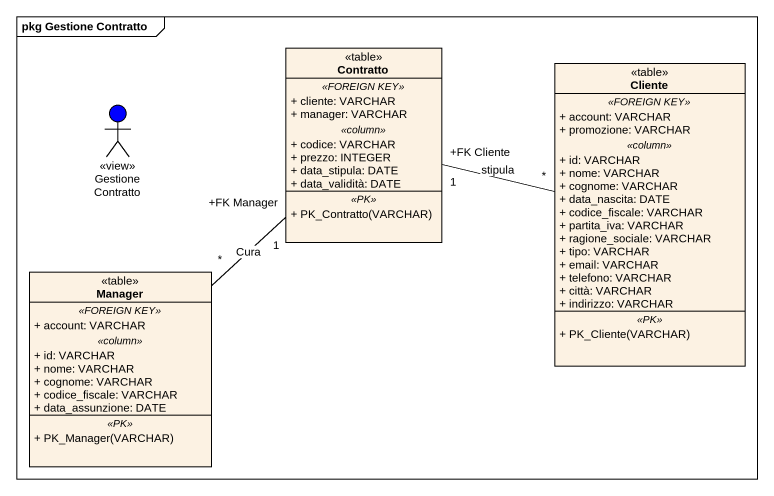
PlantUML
@startuml
mainframe pkg Gestione Contratto
allowmixing
hide circle
hide empty members
skinparam classAttributeIconSize 0
class Contratto <<table>> {
  .. <<FOREIGN KEY>> ..
  + cliente: VARCHAR
  + manager: VARCHAR
  .. <<column>> ..
  + codice: VARCHAR
  + prezzo: INTEGER
  + data_stipula: DATE
  + data_validità: DATE
  .. <<PK>> ..
  + PK_Contratto(VARCHAR)
}
class Cliente <<table>> {
  .. <<FOREIGN KEY>> ..
  + account: VARCHAR
  + promozione: VARCHAR
  .. <<column>> ..
  + id: VARCHAR
  + nome: VARCHAR
  + cognome: VARCHAR
  + data_nascita: DATE
  + codice_fiscale: VARCHAR
  + partita_iva: VARCHAR
  + ragione_sociale: VARCHAR
  + tipo: VARCHAR
  + email: VARCHAR
  + telefono: VARCHAR
  + città: VARCHAR
  + indirizzo: VARCHAR
  .. <<PK>> ..
  + PK_Cliente(VARCHAR)
}
actor "Gestione Contratto" as Gestione_Contratto <<view>> #0000FF
class Manager <<table>> {
  .. <<FOREIGN KEY>> ..
  + account: VARCHAR
  .. <<column>> ..
  + id: VARCHAR
  + nome: VARCHAR
  + cognome: VARCHAR
  + codice_fiscale: VARCHAR
  + data_assunzione: DATE
  .. <<PK>> ..
  + PK_Manager(VARCHAR)
}
Contratto "+FK Manager\n1" -- "*" Manager : Cura
Cliente "*" -left- "+FK Cliente\n1" Contratto : stipula
@enduml
